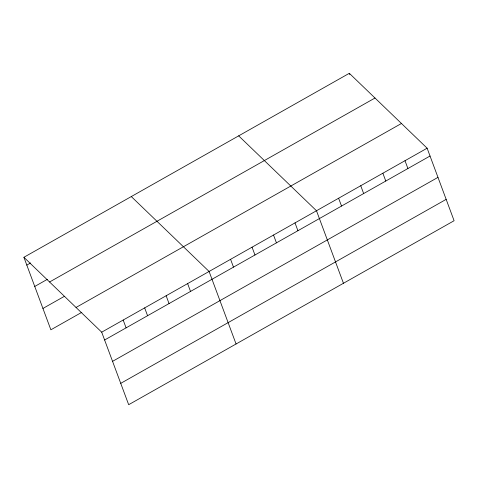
<?xml version="1.0" encoding="UTF-8"?>
<svg xmlns="http://www.w3.org/2000/svg" width="478" height="478" viewBox="0 0 478 478"><rect width="100%" height="100%" fill="white"/><g stroke="black" fill="none" stroke-linecap="round" stroke-linejoin="round"><path stroke-width="0.72" d="M23.9 257.284L349.322 73.301L427.129 148.198L454.1 220.716L128.678 404.699L101.706 332.18L23.9 257.284L50.871 329.802L81.822 312.301M26.81 265.105L30.598 262.96M34.751 286.453L47.382 279.313M49.575 281.996L374.997 98.014M42.93 308.453L64.41 296.312M76.032 307.462L401.454 123.479M101.706 332.18L427.129 148.198M104.616 340.001L430.039 156.019M112.557 361.35L437.979 177.368M120.737 383.35L446.159 199.368M238.677 135.854L316.49 210.75L343.455 283.269M131.289 196.566L209.095 271.468L236.066 343.987M405.003 160.71L407.907 168.531M349.322 73.301L349.806 74.604M382.872 173.221L385.782 181.043M360.747 185.727L363.65 193.548M338.615 198.239L341.525 206.06M295.01 222.891L297.919 230.713M273.53 235.039L276.439 242.86M252.055 247.18L254.965 255.001M230.575 259.321L233.485 267.142M187.621 283.609L190.531 291.431M166.141 295.751L169.051 303.572M144.667 307.892L147.571 315.713M123.187 320.039L126.096 327.86"/></g></svg>
